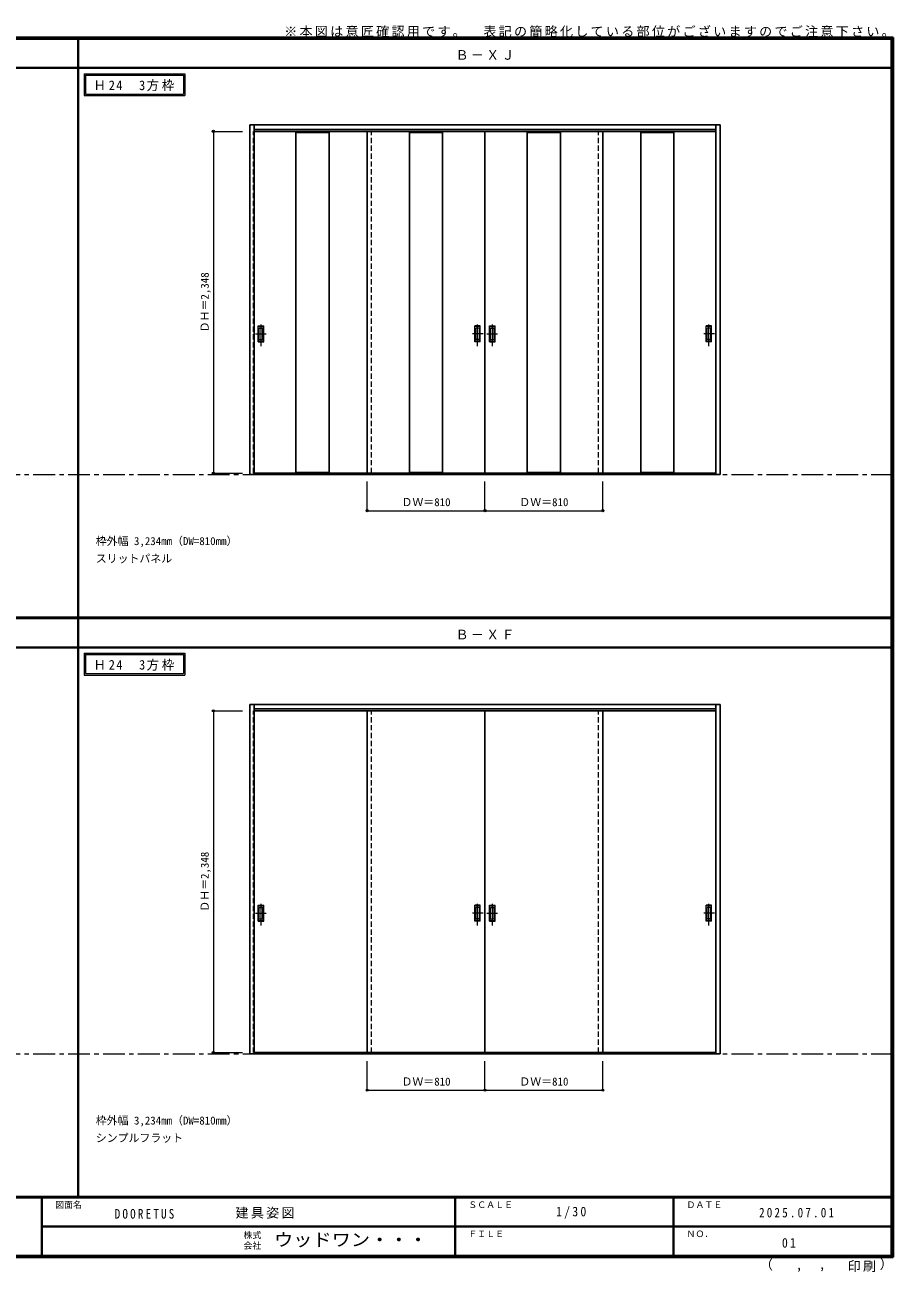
# Model space of a CAD drawing. Units: millimetres, scale not verified. Extents: x -6000 to 5700, y -4307 to 4260.
# Drawn here: x -267 to 5700, y -4307 to 4260 of the extents above; entities that cross this region are included whole.
import ezdxf
from ezdxf.enums import TextEntityAlignment as Align

# ---------------------------------------------------------------- set-up
doc = ezdxf.new("R2010")
doc.units = ezdxf.units.MM
doc.header["$LTSCALE"] = 30
doc.header["$PDMODE"] = 32
doc.header["$PDSIZE"] = 15
doc.linetypes.add('CHAIN1', pattern=[8, 5, -1, 1, -1])
doc.linetypes.add('DASHED1', pattern=[1.8, 1.2, -0.6])
for name, color, linetype, lineweight in [('0-1_通り芯', 7, 'CHAIN1', 18), ('0-2_扉', 3, 'Continuous', 25), ('0-4_枠', 3, 'Continuous', 25), ('0-6_引手', 7, 'Continuous', 18), ('0-A_文字', 7, 'Continuous', 18), ('0-B_寸法', 7, 'Continuous', 9), ('F-1_枠', 6, 'Continuous', 40)]:
    doc.layers.add(name, color=color, linetype=linetype, lineweight=lineweight)
doc.layers.add('F-A_文字', color=7, linetype='Continuous')
doc.styles.add('ＭＳ ゴシック', font='')
doc.styles.get('ＭＳ ゴシック').set_extended_font_data('MS Gothic')

msp = doc.modelspace()

# ---------------------------------------------------------------- linework, layer by layer
at = {"layer": '0-1_通り芯'}
for p, q in [((-5490, 1173), (5690, 1173)), ((-5490, -2807.5), (5690, -2807.5))]:
    msp.add_line(p, q, dxfattribs=at)
at = {"layer": '0-2_扉', "color": 4, "linetype": 'DASHED1', "lineweight": 9}
for p, q in [((1308, 3529), (1305, 3529)), ((1305, 1181), (1305, 3529)), ((2115, 1181), (2115, 3529)), ((3675, 1181), (3675, 3529)), ((4482, 3529), (4485, 3529)), ((4485, 1181), (4485, 3529)), ((1308, 1181), (1305, 1181)), ((4482, 1181), (4485, 1181)), ((1308, -451.5), (1305, -451.5)), ((1305, -2799.5), (1305, -451.5)), ((2115, -2799.5), (2115, -451.5)), ((3675, -2799.5), (3675, -451.5)), ((4482, -451.5), (4485, -451.5)), ((4485, -2799.5), (4485, -451.5)), ((1308, -2799.5), (1305, -2799.5)), ((4482, -2799.5), (4485, -2799.5))]:
    msp.add_line(p, q, dxfattribs=at)
at = {"layer": '0-2_扉'}
for p, q in [((2115, 3529), (1308, 3529)), ((1596, 3529), (1596, 1181)), ((1824, 3529), (1824, 1181)), ((2085, 3529), (2895, 3529)), ((2085, 1181), (2085, 3529)), ((2376, 3529), (2376, 1181)), ((2604, 3529), (2604, 1181)), ((3705, 3529), (2895, 3529)), ((2895, 1181), (2895, 3529)), ((3186, 3529), (3186, 1181)), ((3414, 3529), (3414, 1181)), ((3675, 3529), (4482, 3529)), ((3705, 1181), (3705, 3529)), ((3966, 3529), (3966, 1181)), ((4194, 3529), (4194, 1181)), ((2115, 1181), (1308, 1181)), ((2085, 1181), (2895, 1181)), ((2085, 1173), (2115, 1173)), ((3705, 1181), (2895, 1181)), ((3675, 1181), (4482, 1181)), ((3675, 1173), (3705, 1173)), ((2115, -451.5), (1308, -451.5)), ((2085, -451.5), (2895, -451.5)), ((2085, -2799.5), (2085, -451.5)), ((3705, -451.5), (2895, -451.5)), ((2895, -2799.5), (2895, -451.5)), ((3675, -451.5), (4482, -451.5)), ((3705, -2799.5), (3705, -451.5)), ((2115, -2799.5), (1308, -2799.5)), ((2085, -2799.5), (2895, -2799.5)), ((2085, -2807.5), (2115, -2807.5)), ((3705, -2799.5), (2895, -2799.5)), ((3675, -2799.5), (4482, -2799.5)), ((3675, -2807.5), (3705, -2807.5))]:
    msp.add_line(p, q, dxfattribs=at)
at = {"layer": '0-2_扉', "color": 7, "lineweight": 18}
for p, q in [((1596, 3521), (1824, 3521)), ((2376, 3521), (2604, 3521)), ((3186, 3521), (3414, 3521)), ((3966, 3521), (4194, 3521)), ((1596, 1189), (1824, 1189)), ((2376, 1189), (2604, 1189)), ((3186, 1189), (3414, 1189)), ((3966, 1189), (4194, 1189))]:
    msp.add_line(p, q, dxfattribs=at)
at = {"layer": '0-4_枠'}
for p, q in [((1278, 3573), (4512, 3573)), ((1278, 1173), (1278, 3573)), ((1308, 1173), (1308, 3573)), ((1308, 3543), (4482, 3543)), ((4482, 1173), (4482, 3573)), ((4512, 1173), (4512, 3573)), ((1308, 1173), (1278, 1173)), ((4482, 1176), (1308, 1176)), ((4482, 1173), (1308, 1173)), ((4512, 1173), (4482, 1173)), ((1278, -407.5), (4512, -407.5)), ((1278, -2807.5), (1278, -407.5)), ((1308, -2807.5), (1308, -407.5)), ((4482, -2807.5), (4482, -407.5)), ((4512, -2807.5), (4512, -407.5)), ((1308, -437.5), (4482, -437.5)), ((1308, -2807.5), (1278, -2807.5)), ((4482, -2804.5), (1308, -2804.5)), ((4482, -2807.5), (1308, -2807.5)), ((4512, -2807.5), (4482, -2807.5))]:
    msp.add_line(p, q, dxfattribs=at)
at = {"layer": '0-6_引手'}
for p, q in [((1337, 2193.5), (1375, 2193.5)), ((1337, 2083.5), (1337, 2193.5)), ((1343.5, 2177.5), (1368.5, 2177.5)), ((1343.5, 2099.5), (1343.5, 2177.5)), ((1368.5, 2099.5), (1368.5, 2177.5)), ((1375, 2083.5), (1375, 2193.5)), ((2863, 2193.5), (2825, 2193.5)), ((2825, 2083.5), (2825, 2193.5)), ((2856.5, 2177.5), (2831.5, 2177.5)), ((2831.5, 2099.5), (2831.5, 2177.5)), ((2856.5, 2099.5), (2856.5, 2177.5)), ((2863, 2083.5), (2863, 2193.5)), ((2927, 2193.5), (2965, 2193.5)), ((2927, 2083.5), (2927, 2193.5)), ((2933.5, 2177.5), (2958.5, 2177.5)), ((2933.5, 2099.5), (2933.5, 2177.5)), ((2958.5, 2099.5), (2958.5, 2177.5)), ((2965, 2083.5), (2965, 2193.5)), ((4453, 2193.5), (4415, 2193.5)), ((4415, 2083.5), (4415, 2193.5)), ((4446.5, 2177.5), (4421.5, 2177.5)), ((4421.5, 2099.5), (4421.5, 2177.5)), ((4446.5, 2099.5), (4446.5, 2177.5)), ((4453, 2083.5), (4453, 2193.5)), ((1337, 2083.5), (1375, 2083.5)), ((1343.5, 2099.5), (1368.5, 2099.5)), ((2863, 2083.5), (2825, 2083.5)), ((2856.5, 2099.5), (2831.5, 2099.5)), ((2927, 2083.5), (2965, 2083.5)), ((2933.5, 2099.5), (2958.5, 2099.5)), ((4453, 2083.5), (4415, 2083.5)), ((4446.5, 2099.5), (4421.5, 2099.5)), ((1337, -1787), (1375, -1787)), ((1337, -1897), (1337, -1787)), ((1375, -1897), (1375, -1787)), ((2863, -1787), (2825, -1787)), ((2825, -1897), (2825, -1787)), ((2863, -1897), (2863, -1787)), ((2927, -1787), (2965, -1787)), ((2927, -1897), (2927, -1787)), ((2965, -1897), (2965, -1787)), ((4453, -1787), (4415, -1787)), ((4415, -1897), (4415, -1787)), ((4453, -1897), (4453, -1787)), ((1343.5, -1803), (1368.5, -1803)), ((1343.5, -1881), (1343.5, -1803)), ((1343.5, -1881), (1368.5, -1881)), ((1368.5, -1881), (1368.5, -1803)), ((2856.5, -1803), (2831.5, -1803)), ((2831.5, -1881), (2831.5, -1803)), ((2856.5, -1881), (2831.5, -1881)), ((2856.5, -1881), (2856.5, -1803)), ((2933.5, -1803), (2958.5, -1803)), ((2933.5, -1881), (2933.5, -1803)), ((2933.5, -1881), (2958.5, -1881)), ((2958.5, -1881), (2958.5, -1803)), ((4446.5, -1803), (4421.5, -1803)), ((4421.5, -1881), (4421.5, -1803)), ((4446.5, -1881), (4421.5, -1881)), ((4446.5, -1881), (4446.5, -1803)), ((1337, -1897), (1375, -1897)), ((2863, -1897), (2825, -1897)), ((2927, -1897), (2965, -1897)), ((4453, -1897), (4415, -1897))]:
    msp.add_line(p, q, dxfattribs=at)
at = {"layer": '0-6_引手', "linetype": 'CHAIN1'}
for p, q in [((1356, 2053.27), (1356, 2224.12)), ((2844, 2053.27), (2844, 2224.12)), ((2946, 2053.27), (2946, 2224.12)), ((4434, 2053.27), (4434, 2224.12)), ((1317.93, 2138.5), (1390.43, 2138.5)), ((2882.07, 2138.5), (2809.56, 2138.5)), ((2907.93, 2138.5), (2980.43, 2138.5)), ((4472.07, 2138.5), (4399.56, 2138.5)), ((1356, -1927.23), (1356, -1756.38)), ((2844, -1927.23), (2844, -1756.38)), ((2946, -1927.23), (2946, -1756.38)), ((4434, -1927.23), (4434, -1756.38)), ((1317.93, -1842), (1390.43, -1842)), ((2882.07, -1842), (2809.56, -1842)), ((2907.93, -1842), (2980.43, -1842)), ((4472.07, -1842), (4399.56, -1842))]:
    msp.add_line(p, q, dxfattribs=at)
at = {"layer": '0-6_引手', "linetype": 'DASHED1'}
for p, q in [((1372, 2087.5), (1372, 2189.5)), ((2828, 2087.5), (2828, 2189.5)), ((2962, 2087.5), (2962, 2189.5)), ((4418, 2087.5), (4418, 2189.5)), ((1340, 2087.5), (1372, 2087.5)), ((2860, 2087.5), (2828, 2087.5)), ((2930, 2087.5), (2962, 2087.5)), ((4450, 2087.5), (4418, 2087.5)), ((1372, -1893), (1372, -1791)), ((2828, -1893), (2828, -1791)), ((2962, -1893), (2962, -1791)), ((4418, -1893), (4418, -1791)), ((1340, -1893), (1372, -1893)), ((2860, -1893), (2828, -1893)), ((2930, -1893), (2962, -1893)), ((4450, -1893), (4418, -1893))]:
    msp.add_line(p, q, dxfattribs=at)
for points in [[(1340, 2087.5), (1340, 2189.5), (1372, 2189.5)], [(2860, 2087.5), (2860, 2189.5), (2828, 2189.5)], [(2930, 2087.5), (2930, 2189.5), (2962, 2189.5)], [(4450, 2087.5), (4450, 2189.5), (4418, 2189.5)], [(1340, -1893), (1340, -1791), (1372, -1791)], [(2860, -1893), (2860, -1791), (2828, -1791)], [(2930, -1893), (2930, -1791), (2962, -1791)], [(4450, -1893), (4450, -1791), (4418, -1791)]]:
    msp.add_lwpolyline(points, dxfattribs=at)
at = {"layer": '0-A_文字'}
for p, q in [((140, 3925), (140, 3775)), ((150, 3915), (150, 3785)), ((150, 3915), (822.62, 3915)), ((822.62, 3915), (822.62, 3785)), ((140, 3775), (832.62, 3775)), ((150, 3785), (822.62, 3785)), ((140, -55.5), (140, -205.5)), ((150, -65.5), (150, -195.5)), ((150, -65.5), (822.62, -65.5)), ((822.62, -65.5), (822.62, -195.5)), ((140, -205.5), (832.62, -205.5)), ((150, -195.5), (822.62, -195.5))]:
    msp.add_line(p, q, dxfattribs=at)
for points in [[(140, 3925), (832.62, 3925), (832.62, 3775)], [(140, -55.5), (832.62, -55.5), (832.62, -205.5)]]:
    msp.add_lwpolyline(points, dxfattribs=at)
at = {"layer": '0-B_寸法', "color": 4}
for p, q in [((1028, 3529), (1228, 3529)), ((1028, 3529), (1028, 1181)), ((1028, 1181), (1228, 1181)), ((2085, 923), (2085, 1123)), ((2895, 923), (2895, 1123)), ((3705, 923), (3705, 1123)), ((2085, 923), (3705, 923)), ((1028, -451.5), (1228, -451.5)), ((1028, -451.5), (1028, -2799.5)), ((1028, -2799.5), (1228, -2799.5)), ((2085, -3057.5), (2085, -2857.5)), ((2895, -3057.5), (2895, -2857.5)), ((3705, -3057.5), (3705, -2857.5)), ((2085, -3057.5), (3705, -3057.5))]:
    msp.add_line(p, q, dxfattribs=at)
at = {"layer": '0-B_寸法'}
for p in [(1028, 3529), (1028, 1181), (2085, 923), (2895, 923), (3705, 923), (1028, -451.5), (1028, -2799.5), (2085, -3057.5), (2895, -3057.5), (3705, -3057.5)]:
    msp.add_point(p, dxfattribs=at)
at = {"layer": 'F-1_枠'}
for p, q in [((-6000, 4175), (5700, 4175)), ((-6000, 4170), (5700, 4170)), ((-6000, 4165), (5700, 4165)), ((100, -3790), (100, 4175)), ((5690, 4175), (5690, -4205)), ((5695, 4175), (5695, -4205)), ((5700, 4175), (5700, -4205)), ((-6000, 3965), (5700, 3965)), ((-6000, 190.5), (5700, 190.5)), ((-6000, 187.5), (5700, 187.5)), ((-6000, 184.5), (5700, 184.5)), ((-6000, -15.5), (5700, -15.5)), ((5700, -3790), (-6000, -3790)), ((5700, -3795), (-6000, -3795)), ((-150, -3795), (-150, -4195)), ((2690, -3795), (2690, -4195)), ((4190, -3795), (4190, -4195)), ((-150, -3995), (5690, -3995.01)), ((5700, -4195), (-6000, -4195)), ((5700, -4200), (-6000, -4200)), ((5700, -4205), (-6000, -4205))]:
    msp.add_line(p, q, dxfattribs=at)

# ---------------------------------------------------------------- texts
at = {"layer": '0-A_文字', "style": 'ＭＳ ゴシック'}
for s, p in [('枠外幅 3,234mm（DW=810mm）', (220, 670.5)), ('スリットパネル', (220, 550.5)), ('枠外幅 3,234mm（DW=810mm）', (220, -3310)), ('シンプルフラット', (220, -3430))]:
    msp.add_text(s, height=54.99, dxfattribs=at).set_placement(p, align=Align.BOTTOM_LEFT)
at = {"layer": '0-A_文字', "char_height": 65.98, "attachment_point": 7, "style": 'ＭＳ ゴシック'}
for s, insert in [('\\T1.17;※本図は意匠確認用です。\u3000表記の簡略化している部位がございますのでご注意下さい。', (1515, 4175)), ('\\T1.17;Ｂ－ＸＪ', (2692.5, 4020)), ('\\T1.22;\\W0.95;Ｈ24\u30003方枠', (204.66, 3805)), ('\\T1.17;Ｂ－ＸＦ', (2692.5, 39.5)), ('\\T1.22;\\W0.95;Ｈ24\u30003方枠', (204.66, -175.5))]:
    msp.add_mtext(s, dxfattribs=dict(at, insert=insert))
at = {"layer": '0-B_寸法', "style": 'ＭＳ ゴシック'}
for p in [(1013, 2148.75), (1013, -1831.75)]:
    msp.add_text('ＤＨ＝2,348', height=54.99, rotation=90, dxfattribs=at).set_placement(p, align=Align.BOTTOM_LEFT)
for p in [(2321.25, 938), (3131.25, 938), (2321.25, -3042.5), (3131.25, -3042.5)]:
    msp.add_text('ＤＷ＝810', height=54.99, dxfattribs=at).set_placement(p, align=Align.BOTTOM_LEFT)
at = {"layer": 'F-A_文字', "style": 'ＭＳ ゴシック'}
for s, height, p in [('図面名', 43.99, (-60, -3880)), ('ＳＣＡＬＥ', 43.99, (2780, -3880)), ('ＤＡＴＥ', 43.99, (4280, -3880)), ('株式', 43.99, (1235, -4089)), ('ＦＩＬＥ', 43.99, (2780, -4080)), ('ＮＯ．', 43.99, (4280, -4080)), ('会社', 43.99, (1235, -4161)), ('（', 65.98, (4784.03, -4308.31)), (',', 65.98, (5031.28, -4308.31)), (',', 65.98, (5190.2, -4305.53)), ('）', 65.98, (5608.4, -4304.13))]:
    msp.add_text(s, height=height, dxfattribs=at).set_placement(p, align=Align.BOTTOM_LEFT)
at = {"layer": 'F-A_文字', "style": 'ＭＳ ゴシック', "width": 1.1}
msp.add_text('ウッドワン・・・', height=87.98, dxfattribs=at).set_placement((1445, -4155), align=Align.BOTTOM_LEFT)
at = {"layer": 'F-A_文字', "char_height": 65.98, "attachment_point": 7, "style": 'ＭＳ ゴシック'}
for s, insert in [('\\T1.38;\\W0.9;1/30', (3383.75, -3940)), ('\\T1.39;\\W0.85;DOORETUS', (350, -3940.79)), ('\\T1.17;建具姿図', (1180.42, -3940)), ('\\T1.39;\\W0.85;2025.07.01', (4778.75, -3932.5)), ('\\T1.36;\\W0.9;01', (4936.25, -4140)), ('\\T1.17;印刷', (5388.15, -4306.92))]:
    msp.add_mtext(s, dxfattribs=dict(at, insert=insert))

doc.saveas('drawing.dxf')
